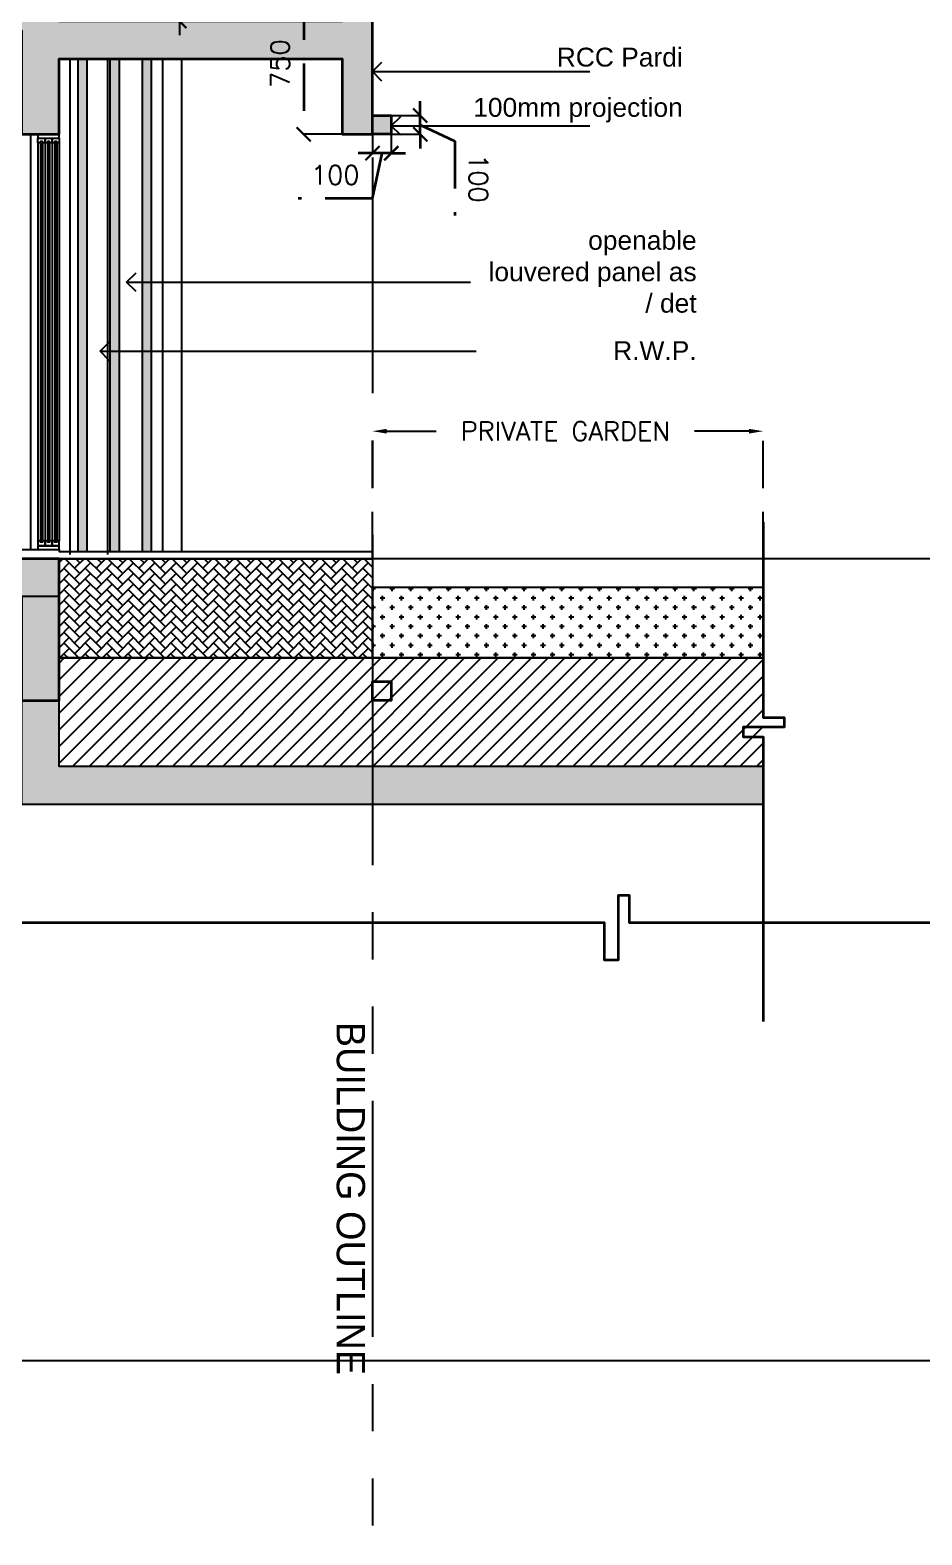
# Model space of a CAD drawing. Header units: millimetres. Extents: x 1066295 to 1300022, y -5734212 to -5454663.
# Drawn here: x 1160441 to 1165167, y -5682165 to -5674191 of the extents above; entities that cross this region are included whole.
import ezdxf

# ---------------------------------------------------------------- set-up
doc = ezdxf.new("R2010")
doc.units = ezdxf.units.MM
doc.header["$LTSCALE"] = 1000
doc.header["$MEASUREMENT"] = 0
for name, pattern in [('AUDIT_D_120904163729-0', [0]), ('T9_PROFILE SECTIONS$0$( Hidden )', [0.375, 0.25, -0.125]), ('T9_PROFILE SECTIONS$0$AUDIT_D_120904163729-0', [0]), ('T9_PROFILE SECTIONS$0$HIDDEN', [0.375, 0.25, -0.125]), ('T9_PROFILE SECTIONS$0$HIDDEN2', [0.1875, 0.125, -0.0625]), ('T9_PROFILE SECTIONS$0$PHANTOM2', [1.25, 0.625, -0.125, 0.125, -0.125, 0.125, -0.125]), ('T9_PROFILE SECTIONS$0$T10(T7 IS SIMILAR BUT MIRROR) - DIMENSION & TEXTING$0$HIDDEN', [0.375, 0.25, -0.125]), ('T9_PROFILE SECTIONS$0$T8_PROFILE SECTIONS$0$HIDDEN', [0.375, 0.25, -0.125])]:
    doc.linetypes.add(name, pattern=pattern)
doc.layers.get('0').update_dxf_attribs({"linetype": 'AUDIT_D_120904163729-0'})
for name, color, linetype in [('T9_PROFILE SECTIONS$0$A-BUILDING LINE TURNS HERE', 252, 'T9_PROFILE SECTIONS$0$PHANTOM2'), ('T9_PROFILE SECTIONS$0$a-ele', 8, 'Continuous'), ('T9_PROFILE SECTIONS$0$a-rcc', 3, 'Continuous'), ('T9_PROFILE SECTIONS$0$A-SUNK SLAB', 251, 'T9_PROFILE SECTIONS$0$AUDIT_D_120904163729-0'), ('T9_PROFILE SECTIONS$0$A-WALL HATCH', 8, 'Continuous'), ('T9_PROFILE SECTIONS$0$a-window', 5, 'Continuous'), ('T9_PROFILE SECTIONS$0$Elev 01', 8, 'Continuous'), ('T9_PROFILE SECTIONS$0$ELEV 5', 8, 'Continuous'), ('T9_PROFILE SECTIONS$0$F.F.L', 36, 'Continuous'), ('T9_PROFILE SECTIONS$0$HATCH', 8, 'Continuous'), ('T9_PROFILE SECTIONS$0$HATCH 150', 8, 'Continuous'), ('T9_PROFILE SECTIONS$0$Leader', 2, 'T9_PROFILE SECTIONS$0$AUDIT_D_120904163729-0'), ('T9_PROFILE SECTIONS$0$LEVEL', 7, 'Continuous'), ('T9_PROFILE SECTIONS$0$T10(T7 IS SIMILAR BUT MIRROR) - DIMENSION & TEXTING$0$A-DIMENSIONS', 2, 'T9_PROFILE SECTIONS$0$T10(T7 IS SIMILAR BUT MIRROR) - DIMENSION & TEXTING$0$HIDDEN')]:
    doc.layers.add(name, color=color, linetype=linetype)
for name, color, linetype, lineweight in [('T9_PROFILE SECTIONS$0$A-DIMENSION', 2, 'Continuous', 35), ('T9_PROFILE SECTIONS$0$A-SLAB', 3, 'Continuous', 35), ('T9_PROFILE SECTIONS$0$a-Text', 4, 'Continuous', 0), ('T9_PROFILE SECTIONS$0$R0-18-10-2014-T1-1st Podium Floor Plan$0$Text', 7, 'Continuous', 0), ('T9_PROFILE SECTIONS$0$T8_PROFILE SECTIONS$0$A-DIMENSION', 2, 'Continuous', 35), ('T9_PROFILE SECTIONS$0$T8_PROFILE SECTIONS$0$A-SLAB', 3, 'Continuous', 35)]:
    doc.layers.add(name, color=color, linetype=linetype, lineweight=lineweight)
doc.styles.add('T9_PROFILE SECTIONS$0$ARIAL ARROW', font='arial.ttf')
doc.styles.add('T9_PROFILE SECTIONS$0$Romans 1', font='romans.shx', dxfattribs={"height": 100})
doc.styles.add('T9_PROFILE SECTIONS$0$STANDARD', font='GOTHIC.TTF')
doc.styles.add('T9_PROFILE SECTIONS$0$T8_PROFILE SECTIONS$0$Romans 1', font='romans.shx', dxfattribs={"height": 100})
doc.dimstyles.new('T9_PROFILE SECTIONS$0$ALPINE S', dxfattribs={"dimscale": 0, "dimtxt": 100, "dimasz": 75, "dimexe": 0, "dimexo": 0, "dimgap": 75, "dimtad": 1, "dimdec": 0, "dimzin": 0, "dimdsep": 46, "dimtxsty": 'T9_PROFILE SECTIONS$0$Romans 1', "dimblk": 'T9_PROFILE SECTIONS$0$_ArchTick', "dimcen": 0.09, "dimclrd": 256, "dimclre": 256, "dimclrt": 7, "dimadec": 0, "dimazin": 0, "dimtfac": 1, "dimtdec": 0, "dimtofl": 0, "dimtmove": 1, "dimatfit": 0, "dimldrblk": 'T9_PROFILE SECTIONS$0$_Open90', "dimfxl": 1, "dimtolj": 1, "dimtzin": 0, "dimarcsym": 0})
doc.dimstyles.new('T9_PROFILE SECTIONS$0$T8_PROFILE SECTIONS$0$ALPINE S', dxfattribs={"dimscale": 0, "dimtxt": 100, "dimasz": 75, "dimexe": 0, "dimexo": 0, "dimgap": 75, "dimtad": 1, "dimdec": 0, "dimzin": 0, "dimdsep": 46, "dimtxsty": 'T9_PROFILE SECTIONS$0$T8_PROFILE SECTIONS$0$Romans 1', "dimblk": 'T9_PROFILE SECTIONS$0$T8_PROFILE SECTIONS$0$_ArchTick', "dimcen": 0.09, "dimclrd": 256, "dimclre": 256, "dimclrt": 7, "dimadec": 0, "dimazin": 0, "dimtfac": 1, "dimtdec": 0, "dimtofl": 0, "dimtmove": 1, "dimatfit": 0, "dimldrblk": 'T9_PROFILE SECTIONS$0$T8_PROFILE SECTIONS$0$_Open90', "dimfxl": 1, "dimtolj": 1, "dimtzin": 0, "dimarcsym": 0})

# ---------------------------------------------------------------- blocks, each defined once
blk = doc.blocks.new('T9_PROFILE SECTIONS$0$A$C04612184')
at = {"layer": 'T9_PROFILE SECTIONS$0$LEVEL', "color": 8, "linetype": 'T9_PROFILE SECTIONS$0$HIDDEN2', "ltscale": 5}
for p, q in [((89.81805045481178, 14.91499993128764), (-67.8270701394622, 14.91499993128764)), ((89.81805045481178, 10.66499993128764), (-67.82707013981053, 10.66499993128764))]:
    blk.add_line(p, q, dxfattribs=at)
blk = doc.blocks.new('*D318')
at = {"layer": 'T9_PROFILE SECTIONS$0$Leader', "linetype": 'T9_PROFILE SECTIONS$0$( Hidden )', "lineweight": -2, "transparency": 16777216}
for p, q in [((4.819594323635101e-08, -89627.52886177693), (4.819598467595751e-08, -88950.7687293673)), ((2070.654600186041, -89627.52886175737), (2070.654600186041, -88950.7687293673))]:
    blk.add_line(p, q, dxfattribs=at)
at = {"layer": 'T9_PROFILE SECTIONS$0$Leader', "lineweight": -2, "transparency": 16777216}
for p, q in [((75.00000004819599, -88950.7687293673), (337.6787981451267, -88950.7687293673)), ((1995.654600186041, -88950.7687293673), (1706.726417192746, -88950.7687293673))]:
    blk.add_line(p, q, dxfattribs=at)
at = {"layer": 'T9_PROFILE SECTIONS$0$Leader', "transparency": 16777216}
for points in [[(75.00000004819599, -88938.2687293673), (75.00000004819599, -88963.2687293673), (4.819598467595751e-08, -88950.7687293673)], [(1995.654600186041, -88938.2687293673), (1995.654600186041, -88963.2687293673), (2070.654600186041, -88950.7687293673)]]:
    blk.add_solid(points, dxfattribs=at)
at = {"layer": 'T9_PROFILE SECTIONS$0$Leader', "color": 7, "transparency": 16777216, "insert": (1022.202607668936, -88950.7687293673), "char_height": 100, "attachment_point": 5, "style": 'T9_PROFILE SECTIONS$0$Romans 1'}
blk.add_mtext('\\A1;PRIVATE GARDEN', dxfattribs=at)
blk = doc.blocks.new('T9_PROFILE SECTIONS$0$window with railing')
at = {"layer": 'T9_PROFILE SECTIONS$0$a-ele'}
blk.add_lwpolyline([(-11244.8753560856, -340863.6866648021), (-11244.8753560856, -338663.6867499707)], dxfattribs=at)
at = {"layer": 'T9_PROFILE SECTIONS$0$a-window', "color": 250}
for p, q in [((-11394.8753560856, -338708.6867806237), (-11394.8753560856, -340818.6867802009)), ((-11381.60035608523, -338708.6867806242), (-11381.60035608616, -340818.6867802023)), ((-11371.60035608523, -338708.6867806242), (-11371.60035608616, -340818.6867802023))]:
    blk.add_line(p, q, dxfattribs=at)
at = {"layer": 'T9_PROFILE SECTIONS$0$a-window', "color": 1}
for p, q in [((-11357.3753560856, -338708.6867806242), (-11357.3753560856, -340818.6867802023)), ((-11319.8753560856, -338708.6867806242), (-11319.8753560856, -340818.6867802023)), ((-11319.8753560856, -338708.6867806237), (-11319.8753560856, -340818.6867802014)), ((-11282.3753560856, -338708.6867806237), (-11282.3753560856, -340818.6867802014))]:
    blk.add_line(p, q, dxfattribs=at)
at = {"layer": 'T9_PROFILE SECTIONS$0$a-window', "color": 5}
for p, q in [((-11344.10035608616, -338708.6867806242), (-11344.10035608616, -340818.6867802009)), ((-11334.10035608523, -338708.6867806242), (-11334.10035608616, -340818.6867802014)), ((-11306.60035608616, -338708.6867806242), (-11306.60035608616, -340818.6867802009)), ((-11296.60035608523, -338708.6867806242), (-11296.60035608616, -340818.6867802014))]:
    blk.add_line(p, q, dxfattribs=at)
at = {"layer": 'T9_PROFILE SECTIONS$0$a-window', "color": 4}
for points in [[(-11394.87535608653, -338683.6867806247), (-11394.87535608653, -338663.6867806247), (-11282.3753560856, -338663.6867806242), (-11282.3753560856, -338683.6867806242)], [(-11371.60035608523, -338708.6867806242), (-11357.3753560856, -338708.6867806242), (-11357.3753560856, -338683.6867806242), (-11394.87535608653, -338683.6867806247), (-11394.8753560856, -338708.6867806237), (-11381.60035608523, -338708.6867806242), (-11381.60035608523, -338702.6867806237), (-11371.60035608523, -338702.6867806242)], [(-11334.10035608523, -338708.6867806242), (-11319.8753560856, -338708.6867806237), (-11319.8753560856, -338683.6867806242), (-11357.3753560856, -338683.6867806242), (-11357.3753560856, -338708.6867806242), (-11344.10035608616, -338708.6867806242), (-11344.10035608523, -338702.6867806237), (-11334.10035608523, -338702.6867806242)], [(-11296.60035608523, -338708.6867806242), (-11282.3753560856, -338708.6867806237), (-11282.3753560856, -338683.6867806242), (-11319.8753560856, -338683.6867806242), (-11319.8753560856, -338708.6867806242), (-11306.60035608616, -338708.6867806242), (-11306.60035608523, -338702.6867806237), (-11296.60035608523, -338702.6867806242)], [(-11371.60035608616, -340818.6867802023), (-11357.3753560856, -340818.6867802023), (-11357.3753560856, -340843.6867802023), (-11394.8753560856, -340843.6867802023), (-11394.8753560856, -340818.6867802019), (-11381.60035608616, -340818.6867802023), (-11381.60035608523, -340824.6867802023), (-11371.60035608616, -340824.6867802023)], [(-11394.8753560856, -340863.6867495488), (-11394.8753560856, -340843.6867495488), (-11282.3753560856, -340843.6867802019), (-11282.3753560856, -340863.6867802019)], [(-11334.10035608616, -340818.6867802014), (-11319.8753560856, -340818.6867802014), (-11319.8753560856, -340843.6867802019), (-11357.3753560856, -340843.6867802023), (-11357.3753560856, -340818.6867802023), (-11344.10035608616, -340818.6867802023), (-11344.10035608616, -340824.6867802014), (-11334.10035608523, -340824.6867802014)], [(-11296.60035608616, -340818.6867802014), (-11282.3753560856, -340818.6867802014), (-11282.3753560856, -340843.6867802019), (-11319.8753560856, -340843.6867802023), (-11319.8753560856, -340818.6867802023), (-11306.60035608616, -340818.6867802023), (-11306.60035608616, -340824.6867802014), (-11296.60035608523, -340824.6867802014)]]:
    blk.add_lwpolyline(points, close=True, dxfattribs=at)
blk = doc.blocks.new('T9_PROFILE SECTIONS$0$_ArchTick')
at = {"color": 0, "linetype": 'ByBlock', "const_width": 0.15}
blk.add_lwpolyline([(-0.5, -0.5), (0.5, 0.5)], dxfattribs=at)
blk = doc.blocks.new('T9_PROFILE SECTIONS$0$T8_PROFILE SECTIONS$0$_ArchTick')
at = {"color": 0, "linetype": 'ByBlock', "const_width": 0.15}
blk.add_lwpolyline([(-0.5, -0.5), (0.5, 0.5)], dxfattribs=at)
blk = doc.blocks.new('*D324')
at = {"layer": 'T9_PROFILE SECTIONS$0$T8_PROFILE SECTIONS$0$A-DIMENSION', "linetype": 'T9_PROFILE SECTIONS$0$T8_PROFILE SECTIONS$0$HIDDEN', "transparency": 16777216}
for p, q in [((1197495.01729615, -5680428.023396276, -1.413709696182486e-09), (1197495.01729615, -5680035.166253419, -1.413709696182486e-09)), ((1197735.668441692, -5680428.831772156, -1.413709696182486e-09), (1197735.668441692, -5680353.831772156, -1.413709696182486e-09)), ((1197735.668441692, -5680478.831772156, -1.413709696182486e-09), (1197495.01729615, -5680428.023396276, -1.413709696182486e-09)), ((1197735.668441692, -5680528.831772156, -1.413709696182486e-09), (1197735.668441692, -5680428.831772156, -1.413709696182486e-09)), ((1197735.668441692, -5680528.831772156, -1.413709696182486e-09), (1197735.668441692, -5680603.831772156, -1.413709696182486e-09))]:
    blk.add_line(p, q, dxfattribs=at)
at = {"layer": 'T9_PROFILE SECTIONS$0$T8_PROFILE SECTIONS$0$A-DIMENSION', "linetype": 'T9_PROFILE SECTIONS$0$T8_PROFILE SECTIONS$0$HIDDEN', "lineweight": -2, "transparency": 16777216}
for p, q in [((1197835.733355823, -5680428.831772156, -1.413709696182486e-09), (1197735.668441692, -5680428.831772156, -1.413709696182486e-09)), ((1197835.733355823, -5680528.831772156, -1.413709696182486e-09), (1197735.668441692, -5680528.831772156, -1.413709696182486e-09))]:
    blk.add_line(p, q, dxfattribs=at)
at = {"layer": 'T9_PROFILE SECTIONS$0$T8_PROFILE SECTIONS$0$A-DIMENSION', "linetype": 'ByBlock', "transparency": 16777216, "xscale": 75, "yscale": 75, "zscale": 75}
for p, rotation in [((1197735.668441692, -5680428.831772156, -1.413709696182486e-09), 270), ((1197735.668441692, -5680528.831772156, -1.413709696182486e-09), 90.00000000000001)]:
    blk.add_blockref('T9_PROFILE SECTIONS$0$T8_PROFILE SECTIONS$0$_ArchTick', p, dxfattribs=dict(at, rotation=rotation))
at = {"layer": 'T9_PROFILE SECTIONS$0$T8_PROFILE SECTIONS$0$A-DIMENSION', "color": 7, "linetype": 'ByBlock', "transparency": 16777216, "insert": (1197620.01729615, -5680231.594824848, -1.413709696182486e-09), "char_height": 100, "attachment_point": 5, "rotation": 270, "style": 'T9_PROFILE SECTIONS$0$T8_PROFILE SECTIONS$0$Romans 1'}
blk.add_mtext('\\A1;100', dxfattribs=at)
blk = doc.blocks.new('T9_PROFILE SECTIONS$0$T8_PROFILE SECTIONS$0$_Open90')
at = {"color": 0, "linetype": 'ByBlock', "lineweight": -2}
for p, q in [((0, 0), (-1, 0)), ((-0.5, 0.5), (0, 0)), ((0, 0), (-0.5, -0.5))]:
    blk.add_line(p, q, dxfattribs=at)
blk = doc.blocks.new('*D325')
at = {"layer": 'T9_PROFILE SECTIONS$0$T8_PROFILE SECTIONS$0$A-DIMENSION', "linetype": 'T9_PROFILE SECTIONS$0$T8_PROFILE SECTIONS$0$HIDDEN', "lineweight": -2, "transparency": 16777216}
for p, q in [((1197835.733355825, -5680528.831772155, -1.413709696182486e-09), (1197835.733355825, -5680681.974635772, -1.413709696182486e-09)), ((1197935.733355803, -5680528.831772155, -1.413709696182486e-09), (1197935.733355803, -5680681.974635772, -1.413709696182486e-09))]:
    blk.add_line(p, q, dxfattribs=at)
at = {"layer": 'T9_PROFILE SECTIONS$0$T8_PROFILE SECTIONS$0$A-DIMENSION', "linetype": 'T9_PROFILE SECTIONS$0$T8_PROFILE SECTIONS$0$HIDDEN', "transparency": 16777216}
for p, q in [((1197835.733355825, -5680681.974635772, -1.413709696182486e-09), (1197760.733355825, -5680681.974635772, -1.413709696182486e-09)), ((1197885.733355814, -5680681.974635772, -1.413709696182486e-09), (1197798.688131914, -5680864.580965582, -1.413709696182486e-09)), ((1197835.733355825, -5680681.974635772, -1.413709696182486e-09), (1197935.733355803, -5680681.974635772, -1.413709696182486e-09)), ((1197935.733355803, -5680681.974635772, -1.413709696182486e-09), (1198010.733355803, -5680681.974635772, -1.413709696182486e-09)), ((1197798.688131914, -5680864.580965582, -1.413709696182486e-09), (1197405.830989057, -5680864.580965582, -1.413709696182486e-09))]:
    blk.add_line(p, q, dxfattribs=at)
at = {"layer": 'T9_PROFILE SECTIONS$0$T8_PROFILE SECTIONS$0$A-DIMENSION', "linetype": 'ByBlock', "transparency": 16777216, "xscale": 75, "yscale": 75, "zscale": 75}
blk.add_blockref('T9_PROFILE SECTIONS$0$T8_PROFILE SECTIONS$0$_ArchTick', (1197835.733355825, -5680681.974635772, -1.413709696182486e-09), dxfattribs=at)
at = {"layer": 'T9_PROFILE SECTIONS$0$T8_PROFILE SECTIONS$0$A-DIMENSION', "linetype": 'ByBlock', "transparency": 16777216, "xscale": 75, "yscale": 75, "zscale": 75, "rotation": 180}
blk.add_blockref('T9_PROFILE SECTIONS$0$T8_PROFILE SECTIONS$0$_ArchTick', (1197935.733355803, -5680681.974635772, -1.413709696182486e-09), dxfattribs=at)
at = {"layer": 'T9_PROFILE SECTIONS$0$T8_PROFILE SECTIONS$0$A-DIMENSION', "color": 7, "linetype": 'ByBlock', "transparency": 16777216, "insert": (1197602.259560486, -5680989.580965582, -1.413709696182486e-09), "char_height": 100, "attachment_point": 5, "rotation": 180.00000000000003, "style": 'T9_PROFILE SECTIONS$0$T8_PROFILE SECTIONS$0$Romans 1'}
blk.add_mtext('\\A1;100', dxfattribs=at)
blk = doc.blocks.new('*D326')
at = {"layer": 'T9_PROFILE SECTIONS$0$A-DIMENSION', "linetype": 'T9_PROFILE SECTIONS$0$HIDDEN', "lineweight": -2, "transparency": 16777216}
for p, q in [((1197835.73334055, -5680296.847792011), (1197835.73334055, -5680064.651562655)), ((1198585.73334055, -5680296.847792202), (1198585.73334055, -5680064.651562655))]:
    blk.add_line(p, q, dxfattribs=at)
at = {"layer": 'T9_PROFILE SECTIONS$0$A-DIMENSION', "linetype": 'T9_PROFILE SECTIONS$0$HIDDEN', "transparency": 16777216}
blk.add_line((1198585.73334055, -5680064.651562655), (1197835.73334055, -5680064.651562655), dxfattribs=at)
at = {"layer": 'T9_PROFILE SECTIONS$0$A-DIMENSION', "linetype": 'ByBlock', "transparency": 16777216, "xscale": 75, "yscale": 75, "zscale": 75, "rotation": 180}
blk.add_blockref('T9_PROFILE SECTIONS$0$_ArchTick', (1197835.73334055, -5680064.651562655), dxfattribs=at)
at = {"layer": 'T9_PROFILE SECTIONS$0$A-DIMENSION', "linetype": 'ByBlock', "transparency": 16777216, "xscale": 75, "yscale": 75, "zscale": 75}
blk.add_blockref('T9_PROFILE SECTIONS$0$_ArchTick', (1198585.73334055, -5680064.651562655), dxfattribs=at)
at = {"layer": 'T9_PROFILE SECTIONS$0$A-DIMENSION', "color": 7, "linetype": 'ByBlock', "transparency": 16777216, "insert": (1198210.73334055, -5679939.651562655), "char_height": 100, "attachment_point": 5, "style": 'T9_PROFILE SECTIONS$0$Romans 1'}
blk.add_mtext('\\A1;750', dxfattribs=at)
blk = doc.blocks.new('T9_PROFILE SECTIONS$0$_Open90')
at = {"color": 0, "linetype": 'ByBlock', "lineweight": -2}
for p, q in [((0, 0), (-1, 0)), ((-0.5, 0.5), (0, 0)), ((0, 0), (-0.5, -0.5))]:
    blk.add_line(p, q, dxfattribs=at)
blk = doc.blocks.new('*D328')
at = {"layer": 'T9_PROFILE SECTIONS$0$T10(T7 IS SIMILAR BUT MIRROR) - DIMENSION & TEXTING$0$A-DIMENSIONS', "lineweight": -2, "transparency": 16777216}
for p, q in [((1198435.73334055, -5679406.05380147), (1198360.73334055, -5679406.05380147)), ((1198435.73334055, -5679406.05380147), (1198585.733340903, -5679406.05380147)), ((1198510.733340726, -5679406.05380147), (1198717.300800644, -5679654.263225668)), ((1198585.733340903, -5679406.05380147), (1198660.733340903, -5679406.05380147)), ((1198717.300800644, -5679654.263225668), (1199557.776991121, -5679654.263225668))]:
    blk.add_line(p, q, dxfattribs=at)
at = {"layer": 'T9_PROFILE SECTIONS$0$T10(T7 IS SIMILAR BUT MIRROR) - DIMENSION & TEXTING$0$A-DIMENSIONS', "linetype": 'T9_PROFILE SECTIONS$0$HIDDEN', "lineweight": -2, "transparency": 16777216}
for p, q in [((1198435.73334055, -5679546.884695635), (1198435.73334055, -5679406.05380147)), ((1198585.733340903, -5679546.884695635), (1198585.733340903, -5679406.05380147))]:
    blk.add_line(p, q, dxfattribs=at)
at = {"layer": 'T9_PROFILE SECTIONS$0$T10(T7 IS SIMILAR BUT MIRROR) - DIMENSION & TEXTING$0$A-DIMENSIONS', "linetype": 'ByBlock', "lineweight": -2, "transparency": 16777216, "xscale": 75, "yscale": 75, "zscale": 75}
blk.add_blockref('T9_PROFILE SECTIONS$0$_ArchTick', (1198435.73334055, -5679406.05380147), dxfattribs=at)
at = {"layer": 'T9_PROFILE SECTIONS$0$T10(T7 IS SIMILAR BUT MIRROR) - DIMENSION & TEXTING$0$A-DIMENSIONS', "linetype": 'ByBlock', "lineweight": -2, "transparency": 16777216, "xscale": 75, "yscale": 75, "zscale": 75, "rotation": 180}
blk.add_blockref('T9_PROFILE SECTIONS$0$_ArchTick', (1198585.733340903, -5679406.05380147), dxfattribs=at)
at = {"layer": 'T9_PROFILE SECTIONS$0$T10(T7 IS SIMILAR BUT MIRROR) - DIMENSION & TEXTING$0$A-DIMENSIONS', "color": 7, "linetype": 'ByBlock', "transparency": 16777216, "insert": (1199137.538895883, -5679529.263225668), "char_height": 100, "attachment_point": 5, "style": 'T9_PROFILE SECTIONS$0$Romans 1', "bg_fill": 3, "box_fill_scale": 1.25, "bg_fill_color": 256, "bg_fill_true_color": 13158600, "bg_fill_transparency": 0}
blk.add_mtext('\\A1;150 sunk', dxfattribs=at)
blk = doc.blocks.new('T9_PROFILE SECTIONS$0$vfd')
at = {"layer": 'T9_PROFILE SECTIONS$0$HATCH 150'}
h = blk.add_hatch(color=8, dxfattribs=at)
h.dxf.hatch_style = 1
h.paths.add_polyline_path([(1198735.733361604, -5680268.831772154), (1198585.733361658, -5680268.831772154), (1198435.733361658, -5680268.831772154), (1198435.733361658, -5678768.831772155), (1198585.733362011, -5678768.831772155), (1198585.733362011, -5676805.457964823), (1198385.733362011, -5676805.457964823), (1198385.733362011, -5678568.831772155), (1197835.733362012, -5678568.831772155), (1197835.733361977, -5678768.831772155), (1198235.733361977, -5678768.831772155), (1198235.733361977, -5680268.831772154), (1197835.733361658, -5680268.831771995), (1197835.733361624, -5680428.831772155), (1198735.733361603, -5680428.831772159)])
h = blk.add_hatch(dxfattribs=at)
h.set_pattern_fill('AR-SAND', color=8, scale=10, angle=-89.99999999999999)
h.set_pattern_definition([(37.50000000000001, (-6115.141848010942, 9004.648683389649), (-0.6299335810960811, 19.26823769013158), [0, -15.2, 0, -17, 0, -16.25]), (7.499999999999925, (-6115.141848010942, 9004.648683389649), (17.69776705267727, 28.2214606522974), [0, -8.199999999999982, 0, -13.69999999999998, 0, -5.249999999999991]), (327.5, (-6127.441848010756, 9004.648683389649), (31.14141861751495, 0.05659053536964871), [0, -4.999999999999989, 0, -17.99999999999996, 0, -23.49999999999996]), (317.4999999999999, (-6127.441848010756, 9004.648683389649), (30.06126604572293, 8.776755649342494), [0, -2.499999999999993, 0, -11.79999999999997, 0, -13.49999999999997])])
h.paths.add_polyline_path([(1197935.733361624, -5680428.831772155), (1197935.733361624, -5680528.831772155), (1197835.733361603, -5680528.831772155), (1197835.733361603, -5680428.831772155)])
h.paths.add_polyline_path([(1198635.733361624, -5680428.831772155), (1198635.733361624, -5680528.831772155), (1198735.733361603, -5680528.831772155), (1198735.733361603, -5680428.831772155)])
at = {"layer": 'T9_PROFILE SECTIONS$0$A-SLAB', "linetype": 'ByBlock', "elevation": -1.423678107695392e-09}
for points in [[(1198735.733361604, -5680268.831772154), (1198585.733361658, -5680268.831772154), (1198435.733361658, -5680268.831772154), (1198435.733361658, -5678768.831772155), (1198585.733362011, -5678768.831772155), (1198585.733362011, -5676805.457964823), (1198385.733362011, -5676805.457964823), (1198385.733362011, -5678568.831772155), (1197835.733362012, -5678568.831772155), (1197835.733361977, -5678768.831772155), (1198235.733361977, -5678768.831772155), (1198235.733361977, -5680268.831772154), (1197835.733361658, -5680268.831771995), (1197835.733361624, -5680428.831772155), (1198735.733361603, -5680428.831772159)], [(1197935.733361624, -5680428.831772155), (1197935.733361624, -5680528.831772155), (1197835.733361603, -5680528.831772155), (1197835.733361603, -5680428.831772155)]]:
    blk.add_lwpolyline(points, close=True, dxfattribs=at)
at = {"layer": 'T9_PROFILE SECTIONS$0$R0-18-10-2014-T1-1st Podium Floor Plan$0$Text', "char_height": 100.0000000000001, "width": 1133.401091405185, "attachment_point": 9, "rotation": 269.9999999997131, "style": 'T9_PROFILE SECTIONS$0$ARIAL ARROW'}
for s, insert in [('100mm projection\\P  ', (1197731.502902948, -5682073.120357406, -0.01022023253931633)), ('RCC Pardi', (1198193.20084953, -5682073.120357448, -0.0001934935057390126))]:
    blk.add_mtext(s, dxfattribs=dict(at, insert=insert))
at = {"layer": 'T9_PROFILE SECTIONS$0$A-DIMENSION', "linetype": 'ByBlock'}
dim = blk.add_linear_dim(base=(1197835.733340551, -5680064.651562657, 0.01002674045723399), p1=(1198585.73334055, -5680296.8477922, 0.01002674045723399), p2=(1197835.73334055, -5680296.847792009, 0.01002674045723399), dimstyle='T9_PROFILE SECTIONS$0$ALPINE S', override={"dimscale": 1, "dimfxl": 5, "dimlwd": 65535, "dimarcsym": 1}, dxfattribs=at)
dim.commit()
dim.dimension.update_dxf_attribs({"geometry": '*D326', "text_midpoint": (1198210.73334055, -5679939.651562656, 0.01002674045723399)})
at = {"layer": 'T9_PROFILE SECTIONS$0$T8_PROFILE SECTIONS$0$A-DIMENSION', "linetype": 'ByBlock'}
for base, p1, p2, angle, picture, middle in [((1197735.668441694, -5680428.831772157, -1.413709696182486e-09), (1197835.733355825, -5680528.831772155, -0.0001936430479026075), (1197835.733355825, -5680428.831772155, -0.0001936430479026075), 270, '*D324', (1197495.01729615, -5680353.023396276, -1.413709696182486e-09)), ((1197935.733355803, -5680681.974635772, -1.413709696182486e-09), (1197835.733355825, -5680528.831772155, -1.413709696182486e-09), (1197935.733355803, -5680528.831772155, -0.0001936430479026075), 180, '*D325', (1197723.688131914, -5680864.580965582, -1.413709696182486e-09))]:
    dim = blk.add_linear_dim(base=base, p1=p1, p2=p2, angle=angle, dimstyle='T9_PROFILE SECTIONS$0$T8_PROFILE SECTIONS$0$ALPINE S', override={"dimscale": 1, "dimfxl": 5, "dimlwd": 65535, "dimarcsym": 1}, dxfattribs=at)
    dim.commit()
    dim.dimension.update_dxf_attribs({"geometry": picture, "text_midpoint": middle, "dimtype": 128})
at = {"layer": 'T9_PROFILE SECTIONS$0$Leader'}
for points in [[(1198168.133976749, -5680428.831772157, -1.423678107695392e-09), (1198168.133976748, -5680964.895674258, -1.423678107695392e-09), (1198168.133976748, -5681580.569984837, -1.423678107695392e-09)], [(1197880.899328713, -5680528.831772155, -1.423678107695392e-09), (1197880.899328713, -5680964.895674258, -1.423678107695392e-09), (1197880.899328713, -5681580.569984837, -1.423678107695392e-09)]]:
    blk.add_leader(points, dimstyle='T9_PROFILE SECTIONS$0$ALPINE S', override={"dimscale": 1, "dimasz": 100, "dimtad": 0}, dxfattribs=at)
at = {"layer": 'T9_PROFILE SECTIONS$0$T10(T7 IS SIMILAR BUT MIRROR) - DIMENSION & TEXTING$0$A-DIMENSIONS', "linetype": 'ByBlock'}
dim = blk.add_linear_dim(base=(1198585.733340905, -5679406.053801472, 0.01002674045723399), p1=(1198435.73334055, -5679546.884695633, 0.01002674045723399), p2=(1198585.733340904, -5679546.884695633, 0.01002674045723399), text='<> sunk', dimstyle='T9_PROFILE SECTIONS$0$ALPINE S', override={"dimscale": 1, "dimfxl": 5, "dimtfill": 1, "dimarcsym": 1}, dxfattribs=at)
dim.commit()
dim.dimension.update_dxf_attribs({"geometry": '*D328', "text_midpoint": (1198792.300800644, -5679654.263225669, 0.01002674045723399), "dimtype": 128})
blk = doc.blocks.new('T9_PROFILE SECTIONS$0$A$C269B28FE')
at = {"layer": 'T9_PROFILE SECTIONS$0$A-SUNK SLAB', "linetype": 'ByBlock'}
h = blk.add_hatch(dxfattribs=at)
h.set_pattern_fill('AR-HBONE', color=256, scale=10, angle=90)
h.set_pattern_definition([(224.9999999999999, (-5684144.686312024, -1310602.249789276), (-3.907913434792036e-14, -56.5685424949238), [120, -40]), (314.9999999999999, (-5684172.970583273, -1310630.534060527), (-3.907913434792036e-14, -56.5685424949238), [120, -40])])
h.paths.add_polyline_path([(-1.693214289844036e-05, -90152.52886165492), (-1659.99999994575, -90152.52886165492), (-1659.999999993714, -89627.52886464074), (-1.698010601103306e-05, -89627.52886464074)])
at = {"layer": 'T9_PROFILE SECTIONS$0$A-WALL HATCH', "linetype": 'ByBlock'}
h = blk.add_hatch(color=256, dxfattribs=at)
h.dxf.hatch_style = 1
h.paths.add_polyline_path([(2070.654600185808, -90927.52886463702), (2070.654600186041, -90727.52886463702), (-1660.000005726004, -90727.52886462212), (-1660.000005742768, -89827.52886463981), (-1860.000005742768, -89827.52886463981), (-1860.000005742768, -90927.52886462212)])
at = {"layer": 'T9_PROFILE SECTIONS$0$ELEV 5', "ltscale": 0.7}
h = blk.add_hatch(color=256, dxfattribs=at)
h.dxf.hatch_style = 1
h.paths.add_polyline_path([(-1171.088950800011, -86977.5288652489), (-1221.088950800011, -86977.5288652489), (-1221.088950800011, -89587.52886421699), (-1171.088950800011, -89587.52886421699)])
h.paths.add_polyline_path([(-1341.088950800942, -86977.5288652489), (-1391.088950800942, -86977.5288652489), (-1391.088950800942, -89587.52886421699), (-1341.088950800942, -89587.52886421699)])
h.paths.add_polyline_path([(-1511.088950801874, -86977.5288652489), (-1561.088950801874, -86977.5288652489), (-1561.088950801874, -89587.52886421699), (-1511.088950801874, -89587.52886421699)])
at = {"layer": 'T9_PROFILE SECTIONS$0$HATCH'}
h = blk.add_hatch(dxfattribs=at)
h.set_pattern_fill('CROSS', color=256, scale=200, angle=49.87796326088693, style=0)
h.set_pattern_definition([(90, (-5709540.964748545, -536364.1164022991), (-49.99999999999431, 50.00000000000571), [25, -75.00000000000001]), (180, (-5709528.464748545, -536351.6164022991), (-50.00000000000571, -49.9999999999943), [25, -74.99999999999999])])
h.paths.add_polyline_path([(2070.654600186041, -90152.52886122558), (2070.654600186041, -89777.52886438463), (-5.634501576423645e-08, -89777.52886482421), (2.91038304567337e-08, -90152.52886166424)])
h = blk.add_hatch(dxfattribs=at)
h.set_pattern_fill('ANSI31', color=256, scale=500, style=0)
h.set_pattern_definition([(45, (-1124947.324699956, 5586756.991048801), (-44.19417382415921, 44.19417382415922), [])])
h.paths.add_polyline_path([(2070.654600186041, -90727.52886432875), (2070.654600186041, -90152.52886126563), (-1660.00000576186, -90152.52886178438), (-1660.000005692709, -90727.5288648475)])
at = {"layer": 'T9_PROFILE SECTIONS$0$HATCH 150'}
h = blk.add_hatch(color=8, dxfattribs=at)
h.dxf.hatch_style = 1
h.paths.add_polyline_path([(-1659.999999993714, -89777.52886499371), (-1659.999999993714, -89627.52886464074), (-3623.373807326192, -89627.52886464074), (-3623.373807326192, -89827.52886464074), (-1859.999999993714, -89827.52886464074), (-1859.999999993714, -90377.52886464074), (-1659.999999993714, -90377.52886467427), (-1659.999999998603, -89977.52886470966)])
blk.add_line((2070.654600186041, -90152.52886128332), (-1660.000005747424, -90152.5288617611))
at = {"layer": 'T9_PROFILE SECTIONS$0$a-rcc', "linetype": 'ByBlock'}
blk.add_lwpolyline([(2070.654600186041, -90727.52886463795), (-1660.000005726004, -90727.52886462212), (-1660.000005742768, -89827.52886463981), (-1860.000005742768, -89827.52886463981), (-1860.000005742768, -90927.52886462212), (2070.654600186041, -90927.52886463795)], dxfattribs=at)
at = {"layer": 'T9_PROFILE SECTIONS$0$A-SLAB', "linetype": 'ByBlock'}
blk.add_lwpolyline([(2070.654600185808, -89432.23740591854), (2070.654600185808, -90468.1150249727), (2182.333356948104, -90468.1150249727), (2182.333356948104, -90519.34773110412), (1965.092577037867, -90519.34773110412), (1965.092577037867, -90570.58043723367), (2070.654600185808, -90570.58043723367), (2070.654600185808, -92078.53094925545)], dxfattribs=at)
for points in [[(-1659.999999993714, -89777.52886499278), (-1659.999999993714, -89777.52886499371), (-1659.999999993714, -89627.52886464074), (-3623.373807326192, -89627.52886464074), (-3623.373807326192, -89827.52886464074), (-1859.999999993714, -89827.52886464074), (-1859.999999993714, -90377.52886464074), (-1659.999999993714, -90377.52886467427), (-1659.999999993714, -89977.52886467427), (-1659.999999998603, -89977.52886470966)], [(6.28642737865448e-09, -90277.52886502724), (100.0000000062864, -90277.52886502724), (100.0000000062864, -90377.5288650496), (6.28642737865448e-09, -90377.5288650496)]]:
    blk.add_lwpolyline(points, close=True, dxfattribs=at)
at = {"layer": 'T9_PROFILE SECTIONS$0$A-SUNK SLAB', "linetype": 'ByBlock'}
blk.add_lwpolyline([(-1.693214289844036e-05, -90152.52886165492), (-1659.99999994575, -90152.52886165492), (-1659.999999993714, -89627.52886464074), (-1.698010601103306e-05, -89627.52886464074)], close=True, dxfattribs=at)
at = {"layer": 'T9_PROFILE SECTIONS$0$Elev 01', "linetype": 'ByBlock'}
for points in [[(-1511.088950801874, -86977.5288652489), (-1561.088950801874, -86977.5288652489), (-1561.088950801874, -89587.52886421699), (-1511.088950801874, -89587.52886421699)], [(-1341.088950800942, -86977.5288652489), (-1391.088950800942, -86977.5288652489), (-1391.088950800942, -89587.52886421699), (-1341.088950800942, -89587.52886421699)], [(-1171.088950800011, -86977.5288652489), (-1221.088950800011, -86977.5288652489), (-1221.088950800011, -89587.52886421699), (-1171.088950800011, -89587.52886421699)]]:
    blk.add_lwpolyline(points, close=True, dxfattribs=at)
at = {"layer": 'T9_PROFILE SECTIONS$0$ELEV 5', "ltscale": 0.7}
for p, q in [((-1110.047524767695, -89587.52886302234, -1.423678107695392e-09), (-1110.047524139285, -86977.5288646745, -1.423678107695392e-09)), ((-1010.000001588603, -89587.52886302234, -1.423678107695392e-09), (-1010.000000960194, -86977.5288646745, -1.423678107695392e-09))]:
    blk.add_line(p, q, dxfattribs=at)
at = {"layer": 'T9_PROFILE SECTIONS$0$F.F.L', "linetype": 'Continuous', "ltscale": 0.1}
blk.add_lwpolyline([(-3623.373807326192, -89577.52886421699), (-1659.999999993714, -89577.52886383515), (-1659.999999993714, -89587.52886421699), (-1.698010601103306e-05, -89587.52886421699)], dxfattribs=at)
at = {"layer": 'T9_PROFILE SECTIONS$0$HATCH'}
for points in [[(2070.654600186041, -90152.52886133641), (-1.696101389825344e-05, -90152.5288617611), (-1.699919812381268e-05, -89777.52886492107), (2070.654600186041, -89777.52886449639)], [(2070.654600186041, -90727.52886443678), (-1660.000005727867, -90727.52886491362), (-1660.000005747424, -90152.5288617611), (2070.654600186041, -90152.52886128426)]]:
    blk.add_lwpolyline(points, dxfattribs=at)
at = {"linetype": 'Continuous', "xscale": -1}
blk.add_blockref('T9_PROFILE SECTIONS$0$window with railing', (-13054.87535607931, 251286.1578857135), dxfattribs=at)
at = {"layer": 'T9_PROFILE SECTIONS$0$a-Text', "linetype": 'ByBlock', "insert": (-39.28319174447097, -93952.782647633), "char_height": 150, "width": 4718.082943184767, "attachment_point": 3, "rotation": 270, "style": 'T9_PROFILE SECTIONS$0$STANDARD'}
blk.add_mtext('BUILDING OUTLINE ', dxfattribs=at)
at = {"layer": 'T9_PROFILE SECTIONS$0$R0-18-10-2014-T1-1st Podium Floor Plan$0$Text', "char_height": 100.0000000000001, "width": 1133.401091405185, "attachment_point": 9, "style": 'T9_PROFILE SECTIONS$0$ARIAL ARROW'}
for s, insert in [('openable louvered panel as / det', (1717.793895905372, -88324.04767370503, -1.832549559436375e-06)), ('R.W.P.', (1717.793895905372, -88573.85284460522, -1.832549559436375e-06))]:
    blk.add_mtext(s, dxfattribs=dict(at, insert=insert))
at = {"layer": 'T9_PROFILE SECTIONS$0$Leader'}
dim = blk.add_linear_dim(base=(4.819598467595751e-08, -88950.7687293673, -0.01002673903355235), p1=(2070.654600186041, -89627.52886175737, -0.01002673903355235), p2=(4.819594323635101e-08, -89627.52886177693, -0.01002673903355235), text='PRIVATE GARDEN', dimstyle='T9_PROFILE SECTIONS$0$ALPINE S', override={"dimscale": 1, "dimtad": 0, "dimsah": 1}, dxfattribs=at)
dim.commit()
dim.dimension.update_dxf_attribs({"geometry": '*D318', "text_midpoint": (1022.202607668936, -88950.7687293673, -0.01002673903355235), "dimtype": 128})
for points in [[(-1302.428669523215, -88160.98287921399, -1.98210166702309e-06), (519.2793447053991, -88160.98287921399, -1.98210166702309e-06)], [(-1442.622943666298, -88527.35816051904, -1.98210166702309e-06), (550.1411893148907, -88527.35816051904, -1.98210166702309e-06)]]:
    blk.add_leader(points, dimstyle='T9_PROFILE SECTIONS$0$ALPINE S', override={"dimscale": 1, "dimasz": 100, "dimtad": 0, "dimclrd": 256}, dxfattribs=at)
at = {"linetype": 'ByBlock', "rotation": 90}
blk.add_blockref('T9_PROFILE SECTIONS$0$vfd', (-5680428.831773115, -1285213.262226651), dxfattribs=at)
at = {"layer": 'T9_PROFILE SECTIONS$0$A-BUILDING LINE TURNS HERE', "ltscale": 2}
blk.add_line((0, 0), (0, -94799.5507394718), dxfattribs=at)
at = {"layer": 'T9_PROFILE SECTIONS$0$ELEV 5', "ltscale": 0.7}
for p, q in [((-1601.576726566534, -89605.0853768764, 0.01002674045723399), (-1601.576726566534, -86977.36489943415, 0.01002674045723399)), ((-1401.576726566534, -89605.0853768764, 0.01002674045723399), (-1401.576726566534, -86977.36489943415, 0.01002674045723399))]:
    blk.add_line(p, q, dxfattribs=at)
blk = doc.blocks.new('T9_PROFILE SECTIONS')
at = {"layer": 'T9_PROFILE SECTIONS$0$T8_PROFILE SECTIONS$0$A-SLAB', "linetype": 'ByBlock', "elevation": -0.0102203820914269}
blk.add_lwpolyline([(1170777.622184881, -5676523.155062619), (1165363.352706825, -5676523.155062619), (1165363.352706825, -5676379.555628096), (1165302.405591189, -5676379.555628096), (1165302.405591189, -5676721.441810915), (1165230.258791912, -5676721.441810915), (1165230.258791912, -5676523.155062619), (1159003.234686685, -5676523.155062619)], dxfattribs=at)
at = {"layer": 'T9_PROFILE SECTIONS$0$LEVEL', "linetype": 'ByBlock', "xscale": 1000, "yscale": 1000, "zscale": 1000}
blk.add_blockref('T9_PROFILE SECTIONS$0$A$C04612184', (1171279.544339621, -5689510.053962467, -0.01002673902358399), dxfattribs=at)
at = {"linetype": 'ByBlock'}
blk.add_blockref('T9_PROFILE SECTIONS$0$A$C269B28FE', (1164000.474674556, -5584967.525166539, -0.0100267390335524), dxfattribs=at)

msp = doc.modelspace()

# ---------------------------------------------------------------- block references
at = {"linetype": 'ByBlock'}
msp.add_blockref('T9_PROFILE SECTIONS', (-1745.208350555273, -2398.398782938719, 0.3917381798181951), dxfattribs=at)

doc.saveas('drawing.dxf')
